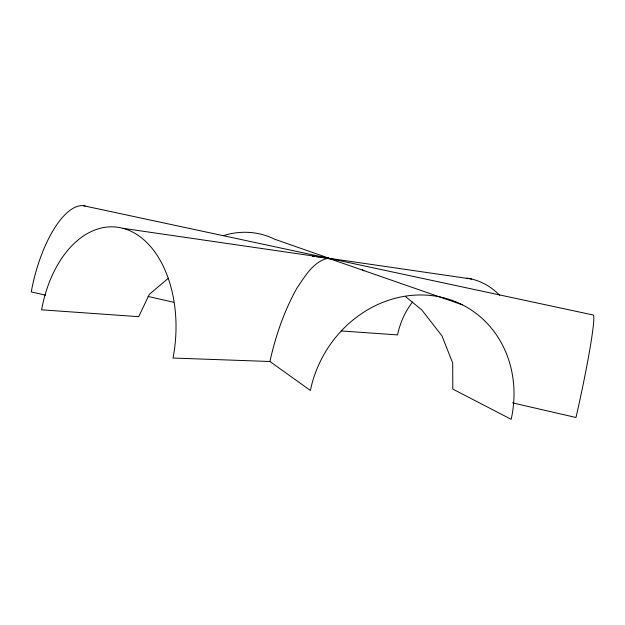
<?xml version="1.0" encoding="UTF-8"?>
<svg xmlns="http://www.w3.org/2000/svg" width="625" height="625" viewBox="0 0 625 625"><rect width="100%" height="100%" fill="white"/><g stroke="black" fill="none" stroke-linecap="round" stroke-linejoin="round"><path stroke-width="0.94" d="M405.508 296.562L421.836 309.977L441.984 335.906L452.711 363.078L452.805 389.094L511.18 419.312A111.703 100.109 -60.5 0 0 434.117 295.922A111.703 100.109 -60.5 0 0 310.383 390.469L269.914 361.492C275.57 335.914 284.172 310.977 296.945 288.055C305.047 276.273 313.07 261.812 328.023 258.148L336.414 260.328M168.492 278.148L149.32 294.352L138.688 316.672L41.57 309.828A106.414 68.367 -86.2 0 1 127.039 229.602A106.414 68.367 -86.2 0 1 173.016 358.047L269.914 361.492M341.32 330.953L397.531 334.914A74.656 62.805 -87.8 0 1 412.523 302.016M312.602 256.367L314.531 256.586M316.461 256.812L319.352 257.141M321.273 257.367L330.789 259.008M123.055 228.336L471.609 279.023M320.336 256.922L328.023 258.148L462.406 304.828M83.297 205.687L593.344 315.023A91.586 5.297 -77.6 0 1 575.992 417.5L512.5 402.859M148.023 296.445L173.609 302.25M45.508 295.188L31.25 291.898A84.484 32.828 -76.6 0 1 85.18 205.984M331.727 259.164L274.695 239.234A72.141 68.984 -58 0 0 223.68 235.594M362.188 269.812L363.883 270.734M466.844 278.117A74.656 62.805 -87.8 0 1 499.625 295.188"/></g></svg>
